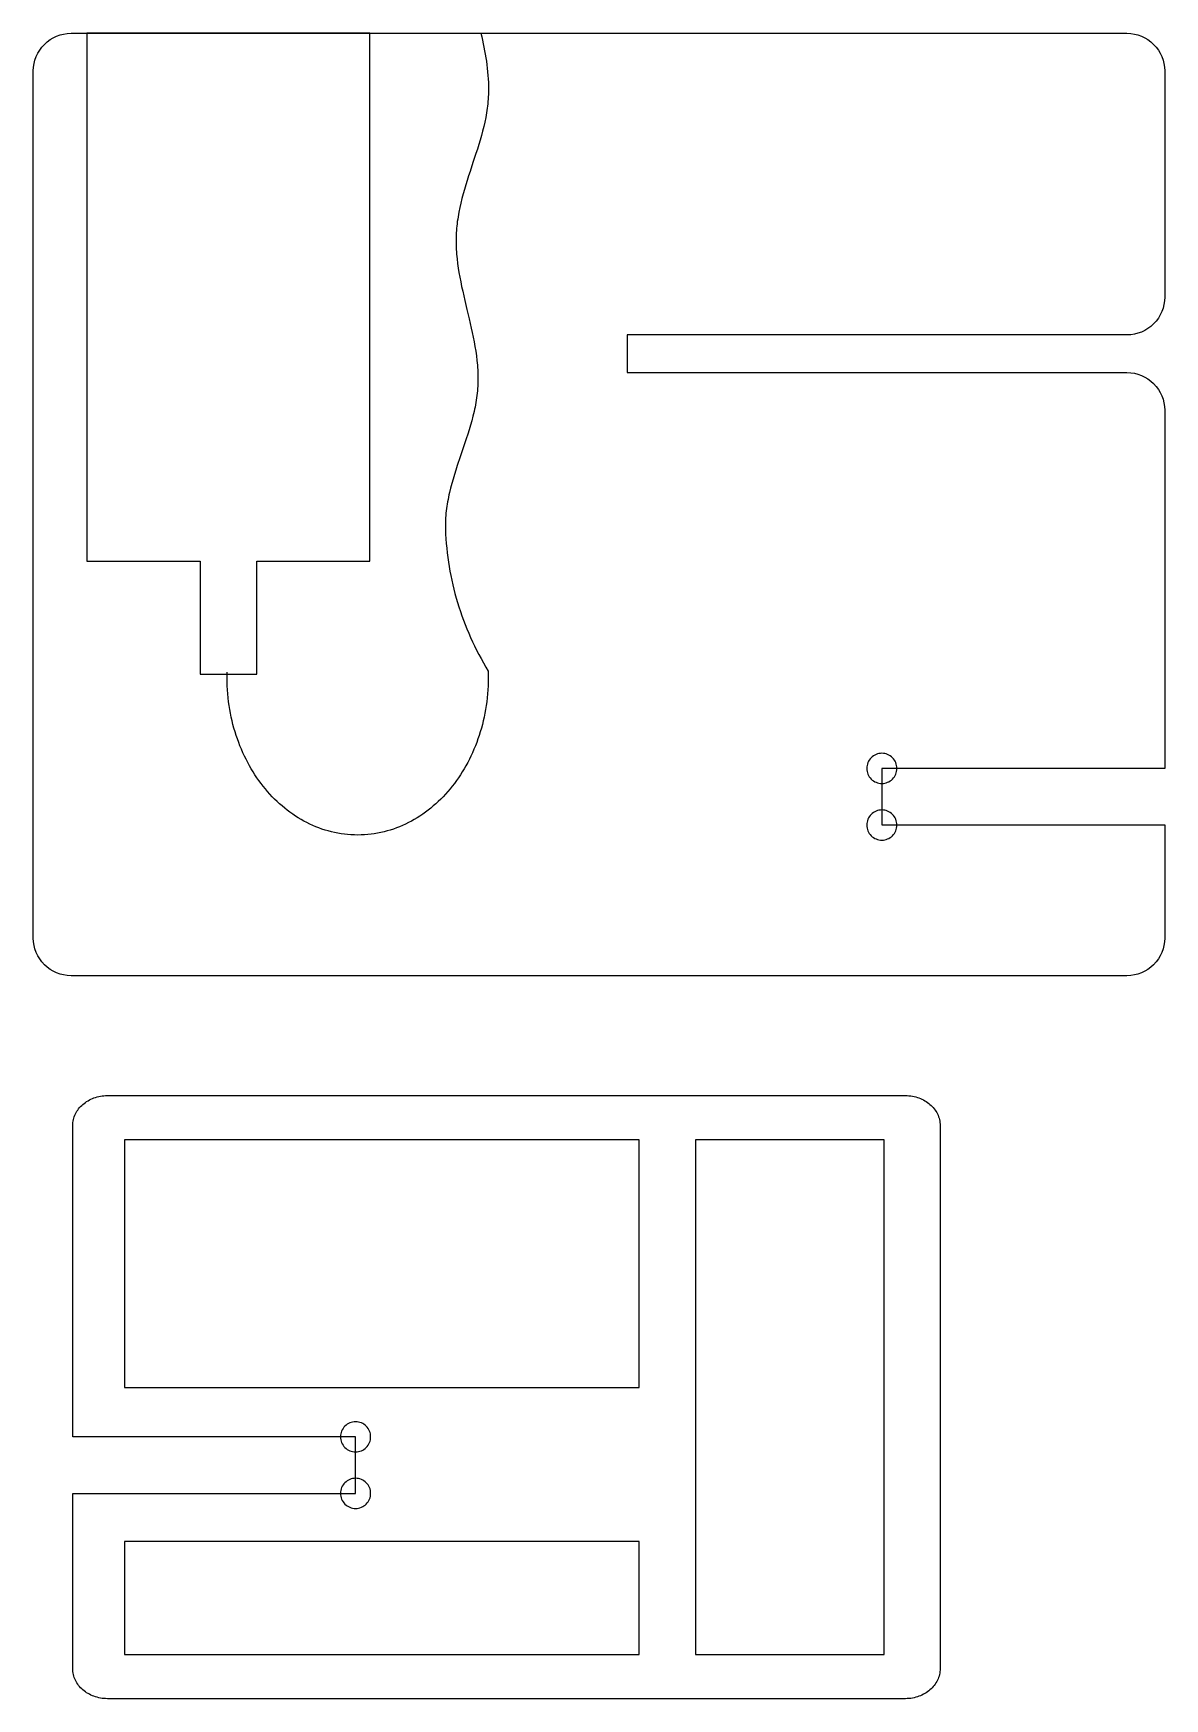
# Model space of a CAD drawing. Extents: x 96 to 396, y 248 to 690.
import ezdxf

# ---------------------------------------------------------------- set-up
doc = ezdxf.new("R2010")
doc.units = 0
for name, color, linetype in [('DRILL_15MM', 18, 'CONTINUOUS'), ('POCKET_10MM', 3, 'CONTINUOUS'), ('POCKET_8MM', 1, 'CONTINUOUS'), ('PROFILE_ON_6MM', 96, 'CONTINUOUS'), ('PROFILE_OUTSIDE_15MM', 6, 'CONTINUOUS')]:
    doc.layers.add(name, color=color, linetype=linetype)

msp = doc.modelspace()

# ---------------------------------------------------------------- linework, layer by layer
at = {"layer": 'DRILL_15MM'}
for points in [[(321.05, 498.56, 0.414214), (317.05, 494.56, 0.414214), (321.05, 490.56, 0.414214), (325.05, 494.56, 0.414214)], [(321.05, 483.53, 0.414214), (317.05, 479.53, 0.414214), (321.05, 475.53, 0.414214), (325.05, 479.53, 0.414214)], [(181.5, 321.25, 0.414214), (177.5, 317.25, 0.414214), (181.5, 313.25, 0.414214), (185.5, 317.25, 0.414214)], [(181.5, 306.25, 0.414214), (177.5, 302.25, 0.414214), (181.5, 298.25, 0.414214), (185.5, 302.25, 0.414214)]]:
    msp.add_lwpolyline(points, format="xyb", close=True, dxfattribs=at)
at = {"layer": 'POCKET_10MM'}
for points in [[(256.73, 330.35), (256.73, 396.03), (120.21, 396.03), (120.21, 330.35)], [(256.73, 259.52), (256.73, 289.52), (120.21, 289.52), (120.21, 259.52)]]:
    msp.add_lwpolyline(points, close=True, dxfattribs=at)
at = {"layer": 'POCKET_8MM'}
msp.add_lwpolyline([(140.28, 549.56), (140.28, 519.56), (155.28, 519.56), (155.28, 549.56), (185.28, 549.56), (185.28, 689.56), (110.28, 689.56), (110.28, 549.56)], close=True, dxfattribs=at)
at = {"layer": 'PROFILE_ON_6MM'}
msp.add_lwpolyline([(214.72, 689.56), (214.94, 688.64), (215.15, 687.72), (215.35, 686.79), (215.54, 685.87), (215.72, 684.94), (215.88, 684.01), (216.04, 683.08), (216.18, 682.15), (216.31, 681.21), (216.42, 680.28), (216.52, 679.34), (216.6, 678.4), (216.66, 677.45), (216.71, 676.5), (216.74, 675.55), (216.75, 674.6), (216.74, 673.98), (216.72, 673.36), (216.7, 672.74), (216.66, 672.12), (216.61, 671.5), (216.55, 670.89), (216.48, 670.27), (216.4, 669.66), (216.31, 669.05), (216.21, 668.44), (216.11, 667.84), (216, 667.23), (215.75, 666.02), (215.47, 664.82), (215.17, 663.61), (214.85, 662.42), (214.51, 661.22), (214.16, 660.03), (213.79, 658.84), (213.41, 657.65), (212.63, 655.28), (211.85, 652.9), (211.47, 651.71), (211.09, 650.52), (210.72, 649.33), (210.36, 648.14), (210.02, 646.94), (209.7, 645.74), (209.4, 644.54), (209.13, 643.33), (208.88, 642.12), (208.77, 641.51), (208.66, 640.9), (208.57, 640.29), (208.48, 639.67), (208.4, 639.06), (208.33, 638.44), (208.27, 637.83), (208.22, 637.21), (208.18, 636.59), (208.16, 635.96), (208.14, 635.34), (208.13, 634.72), (208.13, 634.1), (208.15, 633.47), (208.17, 632.85), (208.2, 632.23), (208.24, 631.61), (208.29, 631), (208.4, 629.76), (208.55, 628.53), (208.72, 627.3), (208.92, 626.07), (209.14, 624.84), (209.38, 623.61), (209.63, 622.39), (209.9, 621.16), (210.46, 618.71), (211.04, 616.27), (211.62, 613.82), (211.91, 612.6), (212.18, 611.37), (212.45, 610.15), (212.7, 608.92), (212.94, 607.7), (213.16, 606.47), (213.35, 605.24), (213.53, 604.01), (213.67, 602.77), (213.74, 602.16), (213.79, 601.54), (213.84, 600.92), (213.88, 600.3), (213.91, 599.68), (213.93, 599.06), (213.94, 598.44), (213.95, 597.82), (213.94, 597.19), (213.92, 596.57), (213.89, 595.95), (213.85, 595.33), (213.8, 594.71), (213.74, 594.09), (213.67, 593.47), (213.59, 592.86), (213.49, 592.25), (213.39, 591.64), (213.28, 591.03), (213.17, 590.42), (213.04, 589.81), (212.91, 589.2), (212.62, 588), (212.31, 586.79), (211.97, 585.59), (211.62, 584.39), (211.25, 583.2), (210.86, 582.01), (210.07, 579.63), (209.26, 577.25), (208.47, 574.88), (208.08, 573.69), (207.71, 572.5), (207.35, 571.31), (207.01, 570.11), (206.69, 568.91), (206.4, 567.71), (206.26, 567.11), (206.14, 566.51), (206.01, 565.91), (205.9, 565.3), (205.8, 564.69), (205.7, 564.09), (205.62, 563.48), (205.54, 562.87), (205.47, 562.26), (205.42, 561.65), (205.37, 561.03), (205.34, 560.41), (205.32, 559.8), (205.31, 559.18), (205.31, 558.56), (205.33, 557.93), (205.38, 556.69), (205.46, 555.45), (205.55, 554.21), (205.67, 552.98), (205.8, 551.75), (205.95, 550.53), (206.12, 549.31), (206.31, 548.1), (206.52, 546.89), (206.75, 545.69), (207, 544.49), (207.27, 543.29), (207.55, 542.1), (207.86, 540.92), (208.18, 539.73), (208.53, 538.56), (208.89, 537.38), (209.28, 536.22), (209.68, 535.05), (210.1, 533.89), (210.55, 532.74), (211.01, 531.59), (211.49, 530.45), (211.99, 529.31), (212.51, 528.17), (213.04, 527.04), (213.6, 525.91), (214.18, 524.79), (214.78, 523.67), (215.39, 522.56), (216.03, 521.45), (216.68, 520.35), (216.67, 520.35), (216.66, 520.35), (216.65, 520.35), (216.67, 519.48), (216.68, 518.61), (216.67, 517.54), (216.64, 516.47), (216.58, 515.4), (216.5, 514.35), (216.4, 513.3), (216.28, 512.26), (216.14, 511.23), (215.98, 510.2), (215.8, 509.19), (215.59, 508.19), (215.37, 507.19), (215.13, 506.21), (214.86, 505.23), (214.58, 504.27), (214.28, 503.31), (213.96, 502.37), (213.62, 501.44), (213.27, 500.52), (212.89, 499.62), (212.5, 498.72), (212.1, 497.84), (211.67, 496.98), (211.23, 496.12), (210.77, 495.28), (210.29, 494.46), (209.8, 493.65), (209.3, 492.85), (208.78, 492.07), (208.24, 491.31), (207.69, 490.56), (207.12, 489.83), (206.54, 489.11), (205.95, 488.41), (205.34, 487.73), (204.72, 487.06), (204.08, 486.42), (203.44, 485.79), (202.77, 485.18), (202.1, 484.59), (201.42, 484.02), (200.72, 483.46), (200.01, 482.93), (199.29, 482.42), (198.56, 481.93), (197.82, 481.45), (197.07, 481), (196.31, 480.58), (195.54, 480.17), (194.75, 479.78), (193.96, 479.42), (193.16, 479.08), (192.36, 478.77), (191.54, 478.47), (190.71, 478.2), (189.88, 477.96), (189.04, 477.74), (188.19, 477.54), (187.33, 477.37), (186.47, 477.22), (185.6, 477.11), (184.72, 477.01), (183.84, 476.94), (182.95, 476.9), (182.06, 476.89), (181.17, 476.9), (180.28, 476.94), (179.4, 477.01), (178.52, 477.11), (177.65, 477.22), (176.79, 477.37), (175.93, 477.54), (175.08, 477.74), (174.24, 477.96), (173.41, 478.2), (172.58, 478.47), (171.76, 478.77), (170.96, 479.08), (170.16, 479.42), (169.36, 479.78), (168.58, 480.17), (167.81, 480.58), (167.05, 481), (166.3, 481.45), (165.56, 481.93), (164.83, 482.42), (164.11, 482.93), (163.4, 483.46), (162.7, 484.02), (162.02, 484.59), (161.34, 485.18), (160.68, 485.79), (160.04, 486.42), (159.4, 487.06), (158.78, 487.73), (158.17, 488.41), (157.58, 489.11), (157, 489.83), (156.43, 490.56), (155.88, 491.31), (155.34, 492.07), (154.82, 492.85), (154.32, 493.65), (153.82, 494.46), (153.35, 495.28), (152.89, 496.12), (152.45, 496.98), (152.02, 497.84), (151.62, 498.72), (151.22, 499.62), (150.85, 500.52), (150.5, 501.44), (150.16, 502.37), (149.84, 503.31), (149.54, 504.27), (149.26, 505.23), (148.99, 506.21), (148.75, 507.19), (148.53, 508.19), (148.32, 509.19), (148.14, 510.2), (147.98, 511.23), (147.84, 512.26), (147.72, 513.3), (147.62, 514.35), (147.54, 515.4), (147.48, 516.47), (147.45, 517.54), (147.44, 518.61), (147.44, 519.36), (147.46, 520.1)], dxfattribs=at)
at = {"layer": 'PROFILE_OUTSIDE_15MM'}
msp.add_lwpolyline([(396.05, 479.56), (396.05, 449.56, -0.414214), (386.05, 439.56), (106.05, 439.56, -0.414214), (96.05, 449.56), (96.05, 679.56, -0.414214), (106.05, 689.56), (386.05, 689.56, -0.414214), (396.05, 679.56), (396.05, 619.56, -0.414214), (386.05, 609.56), (253.48, 609.56), (253.48, 599.56), (386.05, 599.56, -0.414214), (396.05, 589.56), (396.05, 494.56), (321.05, 494.56), (321.05, 479.56)], format="xyb", close=True, dxfattribs=at)
for points in [[(106.5, 302.25), (181.5, 302.25), (181.5, 317.25), (106.5, 317.25), (106.5, 399.78), (106.51, 400.19), (106.55, 400.6), (106.6, 401), (106.69, 401.39), (106.79, 401.78), (106.91, 402.16), (107.06, 402.53), (107.22, 402.89), (107.41, 403.25), (107.61, 403.59), (107.83, 403.93), (108.07, 404.25), (108.33, 404.57), (108.6, 404.87), (108.89, 405.16), (109.19, 405.44), (109.51, 405.7), (109.85, 405.95), (110.19, 406.19), (110.55, 406.41), (110.93, 406.62), (111.31, 406.81), (111.71, 406.99), (112.12, 407.15), (112.53, 407.29), (112.96, 407.42), (113.4, 407.53), (113.84, 407.62), (114.3, 407.69), (114.76, 407.74), (115.22, 407.77), (115.7, 407.78), (327.3, 407.78), (327.77, 407.77), (328.24, 407.74), (328.7, 407.69), (329.15, 407.62), (329.6, 407.53), (330.03, 407.42), (330.46, 407.29), (330.88, 407.15), (331.29, 406.99), (331.68, 406.81), (332.07, 406.62), (332.44, 406.41), (332.8, 406.19), (333.15, 405.95), (333.48, 405.7), (333.8, 405.44), (334.11, 405.16), (334.4, 404.87), (334.67, 404.57), (334.93, 404.25), (335.17, 403.93), (335.39, 403.59), (335.59, 403.25), (335.78, 402.89), (335.94, 402.53), (336.08, 402.16), (336.21, 401.78), (336.31, 401.39), (336.39, 401), (336.45, 400.6), (336.49, 400.19), (336.5, 399.78), (336.5, 255.78), (336.49, 255.37), (336.45, 254.96), (336.39, 254.56), (336.31, 254.17), (336.21, 253.78), (336.08, 253.4), (335.94, 253.03), (335.78, 252.66), (335.59, 252.31), (335.39, 251.97), (335.17, 251.63), (334.93, 251.31), (334.67, 250.99), (334.4, 250.69), (334.11, 250.4), (333.8, 250.12), (333.48, 249.86), (333.15, 249.61), (332.8, 249.37), (332.44, 249.15), (332.07, 248.94), (331.68, 248.74), (331.29, 248.57), (330.88, 248.41), (330.46, 248.26), (330.03, 248.14), (329.6, 248.03), (329.15, 247.94), (328.7, 247.87), (328.24, 247.82), (327.77, 247.79), (327.3, 247.78), (115.7, 247.78), (115.22, 247.79), (114.76, 247.82), (114.3, 247.87), (113.84, 247.94), (113.4, 248.03), (112.96, 248.14), (112.53, 248.26), (112.12, 248.41), (111.71, 248.57), (111.31, 248.74), (110.93, 248.94), (110.55, 249.15), (110.19, 249.37), (109.85, 249.61), (109.51, 249.86), (109.19, 250.12), (108.89, 250.4), (108.6, 250.69), (108.33, 250.99), (108.07, 251.31), (107.83, 251.63), (107.61, 251.97), (107.41, 252.31), (107.22, 252.66), (107.06, 253.03), (106.91, 253.4), (106.79, 253.78), (106.69, 254.17), (106.6, 254.56), (106.55, 254.96), (106.51, 255.37), (106.5, 255.78)], [(271.65, 259.52), (321.65, 259.52), (321.65, 396.03), (271.65, 396.03)]]:
    msp.add_lwpolyline(points, close=True, dxfattribs=at)

doc.saveas('drawing.dxf')
